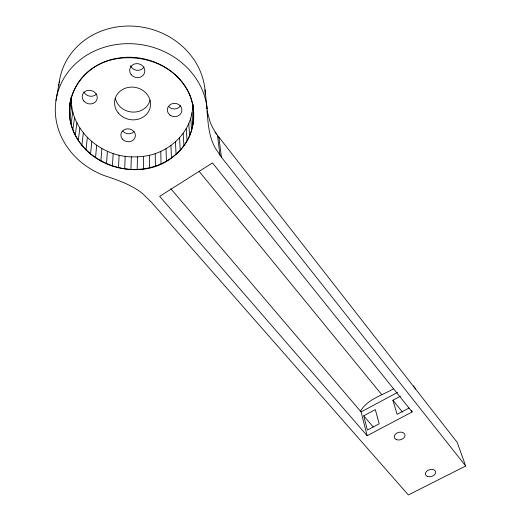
<?xml version="1.0" encoding="UTF-8"?>
<svg xmlns="http://www.w3.org/2000/svg" width="521" height="521" viewBox="0 0 521 521"><rect width="100%" height="100%" fill="white"/><g stroke="black" fill="none" stroke-linecap="round" stroke-linejoin="round"><path stroke-width="0.78" d="M70.83 99.107C57.955 155.082 134.105 190.933 174.496 155.603C195.088 139.706 199.914 108.212 185.255 86.773C170.842 64.252 141.901 53.266 115.968 58.547C89.325 63.041 66.597 88.166 69.651 115.903C71.227 132.92 81.452 148.387 95.532 157.778C114.483 170.667 140.077 173.226 161.054 163.828C171.793 158.964 181.139 150.94 187.072 140.703C193.897 129.703 194.32 116.593 192.718 104.154M193.688 118.821L193.2 106.759M143.405 168.876L143.509 156.32C168.485 153.454 191.396 132.848 192.698 107.02M137.205 169.449L137.44 156.873L143.509 156.32M130.94 169.455L131.312 156.867C99.98 156.176 69.215 129.208 71.436 96.574M124.682 168.882L125.183 156.293M118.482 167.749L119.114 155.167M112.406 166.056L113.174 153.48M106.518 163.815L107.411 151.266M100.872 161.048L101.888 148.524M95.532 157.778L96.665 145.287M90.556 154.034L91.8 141.588M85.991 149.853L87.339 137.453M81.895 145.268L83.34 132.927M78.319 140.325L79.85 128.049M75.304 135.076L76.9 122.865M72.881 129.573L74.542 117.433M71.097 123.868L72.803 111.813M69.97 118.026L71.709 106.05M69.527 112.113L71.279 100.221M69.775 106.193L71.305 96.424M55.994 100.449L59.401 81.172M360.337 411.408C366.992 399.477 382.14 395.374 393.433 388.874M70.726 100.325C86.388 35.884 190.035 48.206 193.727 113.005M411.662 410.45L412.144 411.961L367.149 435.706L361.073 411.922L397.569 392.385M363.71 415.817L375.322 409.61L379.197 423.807L367.377 430.066L363.71 415.817L373.199 426.94M409.115 407.976L397.087 414.345L392.886 400.232L400.525 396.155M465.676 466.008L408.34 494.95L151.038 201.835L142.904 193.877A61.152 50.544 5.8 0 0 137.394 189.833C127.306 183.32 115.838 179.439 104.513 175.681A76.313 68.44 10.4 0 1 56.971 95.428A76.313 68.44 10.4 0 1 135.974 44.005A76.313 68.44 10.4 0 1 207.13 108.882C207.664 119.993 208.387 131.344 212.379 141.842A63.165 57.121 -14 0 0 215.127 147.814L221.418 157.238L465.676 466.008L457.243 442.433L214.984 132.08M131.312 156.867L137.44 156.873M413.44 385.879L415.55 389.018M367.149 435.706L159.673 196.365L212.457 162.917L412.144 411.961M170.875 188.804L361.073 411.922M199.107 171.318L381.782 394.677M392.886 400.232L402.531 412.124M216.456 133.969L212.776 127.827A60.924 55.838 -14.3 0 1 210.113 121.979L207.058 110.797M218.866 137.056L221.418 157.238M217.472 135.213L219.973 155.356M59.179 82.741A73.604 66.734 12.4 0 1 132.862 26.128A73.604 66.734 12.4 0 1 205.007 89.768L207.13 108.882M206.537 107.059L206.713 108.668M207.065 111.885L207.508 115.903M192.835 104.07L193.096 107.176M192.015 112.673L192.985 124.558M189.696 94.184L189.82 95.708M190.693 118.189L191.637 130.152M188.758 123.51L189.657 135.551M186.238 128.589L187.072 140.703M183.158 133.369L183.92 145.554M205.261 94.62L205.007 89.768M179.556 137.804L180.24 150.055M175.466 141.862L176.065 154.17M170.947 145.496L171.442 157.863M166.03 148.674L166.42 161.093M160.781 151.37L161.054 163.828M155.238 153.552L155.388 166.056M149.462 155.212L149.488 167.742M58.866 85.887A73.604 66.734 12.4 0 1 59.003 84.311M144.017 66.844A7.509 6.936 15.9 0 1 137.088 70.309A7.509 6.936 15.9 0 1 130.517 65.789M150.087 100.11A17.825 16.151 12.1 0 1 132.471 112.074A17.825 16.151 12.1 0 1 115.343 98.274M180.559 105.646A7.216 6.597 4.8 0 1 168.452 106.225M134.131 131.468A7.203 6.402 9.6 0 1 122.767 131.149M96.613 93.878A7.515 6.708 17.8 0 1 83.816 91.924M131.214 74.679A7.62 7.007 14.8 0 0 144.239 73.611A7.62 7.007 14.8 0 0 136.268 63.614A7.62 7.007 14.8 0 0 131.214 74.679M170.028 115.134A7.32 6.662 4.2 0 0 181.849 111.129A7.32 6.662 4.2 0 0 171.995 103.757A7.32 6.662 4.2 0 0 170.028 115.134M122.363 139.061A7.307 6.46 8.9 0 0 134.874 137.98A7.307 6.46 8.9 0 0 127.157 128.837A7.307 6.46 8.9 0 0 122.363 139.061M83.861 101.074A7.626 6.78 17 0 0 96.789 99.993A7.626 6.78 17 0 0 88.557 90.296A7.626 6.78 17 0 0 83.861 101.074M118.208 112.868A18.079 16.314 11.3 0 0 149.162 110.413A18.079 16.314 11.3 0 0 130.283 87.157A18.079 16.314 11.3 0 0 118.208 112.868M427.689 476.526A5.301 3.53 -15.6 0 0 435.699 472.482A5.301 3.53 -15.6 0 0 428.151 470.216A5.301 3.53 -15.6 0 0 427.689 476.526M396.631 439.698A5.497 3.816 -15 0 0 405.032 435.602A5.497 3.816 -15 0 0 397.262 432.892A5.497 3.816 -15 0 0 396.631 439.698"/></g></svg>
